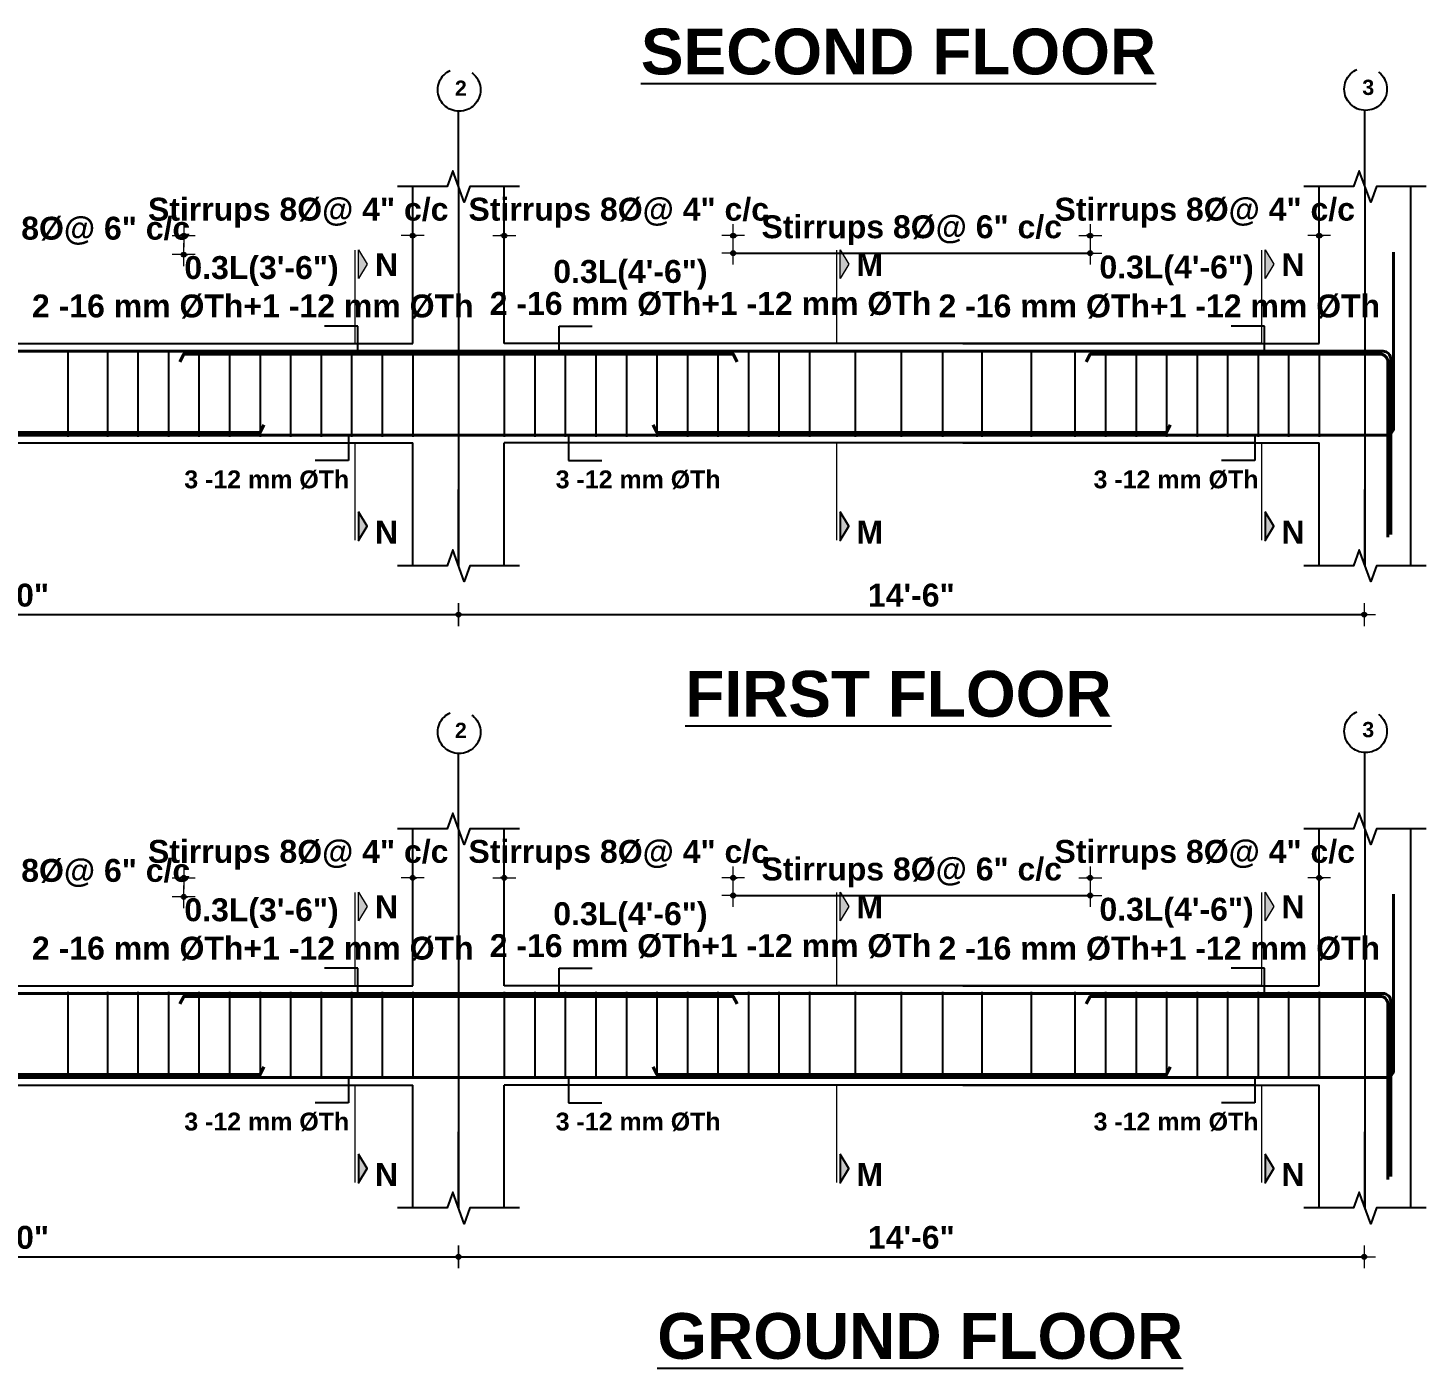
# Model space of a CAD drawing. Header units: inches. Extents: x -9998782 to 66725, y -6520505 to 8308.
# Drawn here: x -4996119.6 to -4995753.2, y -3258436.6 to -3258085.4 of the extents above; entities that cross this region are included whole.
import ezdxf
from ezdxf.enums import TextEntityAlignment as Align

# ---------------------------------------------------------------- set-up
doc = ezdxf.new("R2010")
doc.units = ezdxf.units.IN
doc.header["$LTSCALE"] = 2
doc.header["$MEASUREMENT"] = 0
doc.header["$PDMODE"] = 34
doc.linetypes.add('ACAD_ISO02W100', pattern=[15, 12, -3])
doc.layers.get('0').update_dxf_attribs({"linetype": 'CONTINUOUS'})
doc.layers.get('DEFPOINTS').update_dxf_attribs({"color": 141, "linetype": 'CONTINUOUS'})
for name, color, linetype, lineweight in [('BAR', 5, 'CONTINUOUS', 40), ('dimension', 160, 'CONTINUOUS', 15), ('HATCH1', 4, 'ACAD_ISO02W100', 13), ('TEXT', 181, 'CONTINUOUS', 25)]:
    doc.layers.add(name, color=color, linetype=linetype, lineweight=lineweight)
doc.layers.add('STIRRUP', color=10, linetype='CONTINUOUS')
doc.styles.add('1.8 str', font='times.ttf', dxfattribs={"width": 0.8, "height": 6})
doc.styles.add('STYLE1', font='arialbd.ttf')
doc.dimstyles.new('1.4', dxfattribs={"dimscale": 0, "dimtxt": 6, "dimasz": 0.5, "dimexe": 2, "dimexo": 9, "dimgap": 2, "dimtad": 1, "dimdec": 0, "dimlfac": 0.5, "dimzin": 3, "dimdsep": 46, "dimlunit": 4, "dimtxsty": '1.8 str', "dimblk": 'DIM', "dimcen": 3, "dimdle": 3, "dimse1": 1, "dimse2": 1, "dimclrd": 256, "dimclre": 256, "dimclrt": 7, "dimadec": 1, "dimazin": 2, "dimtfac": 1, "dimtdec": 0, "dimtix": 1, "dimtofl": 0, "dimtmove": 2, "dimatfit": 3, "dimldrblk": 'arrow', "dimfxl": 2, "dimfrac": 2, "dimtolj": 2, "dimtzin": 0, "dimarcsym": 0})

# ---------------------------------------------------------------- blocks, each defined once
blk = doc.blocks.new('DIM')
at = {"layer": 'dimension'}
h = blk.add_hatch(color=256, dxfattribs=at)
h.paths.add_polyline_path([(0, 1.28), (0, 0), (1.28, 0, 0.414214)])
h.paths.add_polyline_path([(1.28, 0), (0, 0), (0, -1.28, 0.414214)])
h.paths.add_polyline_path([(0, 0), (-1.28, 0, 0.414214), (0, -1.28)])
h.paths.add_polyline_path([(0, 1.28, 0.414214), (-1.28, 0), (0, 0)])
for p, q in [((-6, 0), (6, 0)), ((0, 6), (0, -6))]:
    blk.add_line(p, q, dxfattribs=at)
blk.add_circle((0, 0), 1.28, dxfattribs=at)
blk = doc.blocks.new('*D868')
at = {"layer": 'DEFPOINTS', "color": 0, "ltscale": 10}
for p in [(-4996078.82, -3258313.1), (-4996154.17, -3258329.64), (-4996078.82, -3258344.15)]:
    blk.add_point(p, dxfattribs=at)
at = {"layer": 'dimension', "lineweight": -2, "ltscale": 10}
for p, q in [((-4996154.67, -3258313.1), (-4996155.17, -3258313.1)), ((-4996078.32, -3258313.1), (-4996077.82, -3258313.1))]:
    blk.add_line(p, q, dxfattribs=at)
at = {"layer": 'dimension', "lineweight": -2, "ltscale": 10, "xscale": 0.5, "yscale": 0.5, "zscale": 0.5}
blk.add_blockref('DIM', (-4996154.17, -3258313.1), dxfattribs=at)
at = {"layer": 'dimension', "lineweight": -2, "ltscale": 10, "xscale": 0.5, "yscale": 0.5, "zscale": 0.5, "rotation": 180}
blk.add_blockref('DIM', (-4996078.82, -3258313.1), dxfattribs=at)
at = {"layer": 'dimension', "color": 7, "ltscale": 10, "insert": (-4996116.49, -3258307.07), "char_height": 6, "attachment_point": 5, "style": 'STYLE1'}
blk.add_mtext('\\A2;Stirrups 8%%C@ 6" c/c', dxfattribs=at)
blk = doc.blocks.new('arrow')
at = {"layer": 'dimension'}
blk.add_lwpolyline([(1.21, 0, 0, 2.1, 0), (-2.29, 0, 0, 0, 0), (1.21, 0, 0, 0, 0)], format="xyseb", dxfattribs=at)
blk = doc.blocks.new('*D869')
at = {"layer": 'DEFPOINTS', "color": 0, "ltscale": 10}
for p in [(-4996018.82, -3258308.12), (-4996018.82, -3258321.66), (-4996078.82, -3258339.17)]:
    blk.add_point(p, dxfattribs=at)
at = {"layer": 'dimension', "lineweight": -2, "ltscale": 10}
for p, q in [((-4996079.32, -3258308.12), (-4996079.82, -3258308.12)), ((-4996018.32, -3258308.12), (-4996017.82, -3258308.12))]:
    blk.add_line(p, q, dxfattribs=at)
at = {"layer": 'dimension', "lineweight": -2, "ltscale": 10, "xscale": 0.5, "yscale": 0.5, "zscale": 0.5}
blk.add_blockref('DIM', (-4996078.82, -3258308.12), dxfattribs=at)
at = {"layer": 'dimension', "lineweight": -2, "ltscale": 10, "xscale": 0.5, "yscale": 0.5, "zscale": 0.5, "rotation": 180}
blk.add_blockref('DIM', (-4996018.82, -3258308.12), dxfattribs=at)
at = {"layer": 'dimension', "color": 7, "ltscale": 10, "insert": (-4996048.82, -3258302.09), "char_height": 6, "attachment_point": 5, "style": 'STYLE1'}
blk.add_mtext('\\A2;Stirrups 8%%C@ 4" c/c', dxfattribs=at)
blk = doc.blocks.new('*D870')
at = {"layer": 'DEFPOINTS', "color": 0, "ltscale": 10}
for p in [(-4995994.82, -3258308.12), (-4995994.82, -3258321.66), (-4995934.82, -3258339.17)]:
    blk.add_point(p, dxfattribs=at)
at = {"layer": 'dimension', "lineweight": -2, "ltscale": 10}
for p, q in [((-4995995.32, -3258308.12), (-4995995.82, -3258308.12)), ((-4995934.32, -3258308.12), (-4995933.82, -3258308.12))]:
    blk.add_line(p, q, dxfattribs=at)
at = {"layer": 'dimension', "lineweight": -2, "ltscale": 10, "xscale": 0.5, "yscale": 0.5, "zscale": 0.5}
blk.add_blockref('DIM', (-4995994.82, -3258308.12), dxfattribs=at)
at = {"layer": 'dimension', "lineweight": -2, "ltscale": 10, "xscale": 0.5, "yscale": 0.5, "zscale": 0.5, "rotation": 180}
blk.add_blockref('DIM', (-4995934.82, -3258308.12), dxfattribs=at)
at = {"layer": 'dimension', "color": 7, "ltscale": 10, "insert": (-4995964.82, -3258302.09), "char_height": 6, "attachment_point": 5, "style": 'STYLE1'}
blk.add_mtext('\\A2;Stirrups 8%%C@ 4" c/c', dxfattribs=at)
blk = doc.blocks.new('*D871')
at = {"layer": 'DEFPOINTS', "color": 0, "ltscale": 10}
for p in [(-4995781.25, -3258308.12), (-4995781.25, -3258321.66), (-4995841.25, -3258339.17)]:
    blk.add_point(p, dxfattribs=at)
at = {"layer": 'dimension', "lineweight": -2, "ltscale": 10}
for p, q in [((-4995841.75, -3258308.12), (-4995842.25, -3258308.12)), ((-4995780.75, -3258308.12), (-4995780.25, -3258308.12))]:
    blk.add_line(p, q, dxfattribs=at)
at = {"layer": 'dimension', "lineweight": -2, "ltscale": 10, "xscale": 0.5, "yscale": 0.5, "zscale": 0.5}
blk.add_blockref('DIM', (-4995841.25, -3258308.12), dxfattribs=at)
at = {"layer": 'dimension', "lineweight": -2, "ltscale": 10, "xscale": 0.5, "yscale": 0.5, "zscale": 0.5, "rotation": 180}
blk.add_blockref('DIM', (-4995781.25, -3258308.12), dxfattribs=at)
at = {"layer": 'dimension', "color": 7, "ltscale": 10, "insert": (-4995811.25, -3258302.09), "char_height": 6, "attachment_point": 5, "style": 'STYLE1'}
blk.add_mtext('\\A2;Stirrups 8%%C@ 4" c/c', dxfattribs=at)
blk = doc.blocks.new('*D872')
at = {"layer": 'DEFPOINTS', "color": 0, "ltscale": 10}
for p in [(-4995841.25, -3258312.73), (-4995934.82, -3258344.15), (-4995841.25, -3258344.15)]:
    blk.add_point(p, dxfattribs=at)
at = {"layer": 'dimension', "lineweight": -2, "ltscale": 10}
blk.add_line((-4995934.32, -3258312.73), (-4995841.75, -3258312.73), dxfattribs=at)
at = {"layer": 'dimension', "lineweight": -2, "ltscale": 10, "xscale": 0.5, "yscale": 0.5, "zscale": 0.5, "rotation": 180}
blk.add_blockref('DIM', (-4995934.82, -3258312.73), dxfattribs=at)
at = {"layer": 'dimension', "lineweight": -2, "ltscale": 10, "xscale": 0.5, "yscale": 0.5, "zscale": 0.5}
blk.add_blockref('DIM', (-4995841.25, -3258312.73), dxfattribs=at)
at = {"layer": 'dimension', "color": 7, "ltscale": 10, "insert": (-4995888.03, -3258306.7), "char_height": 6, "attachment_point": 5, "style": 'STYLE1'}
blk.add_mtext('\\A2;Stirrups 8%%C@ 6" c/c', dxfattribs=at)
blk = doc.blocks.new('*D873')
at = {"layer": 'DEFPOINTS', "color": 0, "ltscale": 10}
for p in [(-4996244.17, -3258394.61), (-4996006.82, -3258394.61), (-4996006.82, -3258407.43)]:
    blk.add_point(p, dxfattribs=at)
at = {"layer": 'dimension', "lineweight": -2, "ltscale": 10}
blk.add_line((-4996243.67, -3258407.43), (-4996007.32, -3258407.43), dxfattribs=at)
at = {"layer": 'dimension', "lineweight": -2, "ltscale": 10, "xscale": 0.5, "yscale": 0.5, "zscale": 0.5, "rotation": 180}
blk.add_blockref('DIM', (-4996244.17, -3258407.43), dxfattribs=at)
at = {"layer": 'dimension', "lineweight": -2, "ltscale": 10, "xscale": 0.5, "yscale": 0.5, "zscale": 0.5}
blk.add_blockref('DIM', (-4996006.82, -3258407.43), dxfattribs=at)
at = {"layer": 'dimension', "color": 7, "ltscale": 10, "insert": (-4996125.49, -3258402.36), "char_height": 6, "attachment_point": 5, "style": 'STYLE1'}
blk.add_mtext('\\A2;12\'-0"', dxfattribs=at)
blk = doc.blocks.new('*D874')
at = {"layer": 'DEFPOINTS', "color": 0, "ltscale": 10}
for p in [(-4996006.82, -3258394.61), (-4995769.46, -3258394.61), (-4995769.46, -3258407.43)]:
    blk.add_point(p, dxfattribs=at)
at = {"layer": 'dimension', "lineweight": -2, "ltscale": 10}
blk.add_line((-4996006.32, -3258407.43), (-4995769.96, -3258407.43), dxfattribs=at)
at = {"layer": 'dimension', "lineweight": -2, "ltscale": 10, "xscale": 0.5, "yscale": 0.5, "zscale": 0.5, "rotation": 180}
blk.add_blockref('DIM', (-4996006.82, -3258407.43), dxfattribs=at)
at = {"layer": 'dimension', "lineweight": -2, "ltscale": 10, "xscale": 0.5, "yscale": 0.5, "zscale": 0.5}
blk.add_blockref('DIM', (-4995769.46, -3258407.43), dxfattribs=at)
at = {"layer": 'dimension', "color": 7, "ltscale": 10, "insert": (-4995888.14, -3258402.36), "char_height": 6, "attachment_point": 5, "style": 'STYLE1'}
blk.add_mtext('\\A2;14\'-6"', dxfattribs=at)
blk = doc.blocks.new('*D894')
at = {"layer": 'DEFPOINTS', "color": 0, "ltscale": 10}
for p in [(-4996078.82, -3258144.8), (-4996154.17, -3258161.35), (-4996078.82, -3258175.86)]:
    blk.add_point(p, dxfattribs=at)
at = {"layer": 'dimension', "lineweight": -2, "ltscale": 10}
for p, q in [((-4996154.67, -3258144.8), (-4996155.17, -3258144.8)), ((-4996078.32, -3258144.8), (-4996077.82, -3258144.8))]:
    blk.add_line(p, q, dxfattribs=at)
at = {"layer": 'dimension', "lineweight": -2, "ltscale": 10, "xscale": 0.5, "yscale": 0.5, "zscale": 0.5}
blk.add_blockref('DIM', (-4996154.17, -3258144.8), dxfattribs=at)
at = {"layer": 'dimension', "lineweight": -2, "ltscale": 10, "xscale": 0.5, "yscale": 0.5, "zscale": 0.5, "rotation": 180}
blk.add_blockref('DIM', (-4996078.82, -3258144.8), dxfattribs=at)
at = {"layer": 'dimension', "color": 7, "ltscale": 10, "insert": (-4996116.49, -3258138.78), "char_height": 6, "attachment_point": 5, "style": 'STYLE1'}
blk.add_mtext('\\A2;Stirrups 8%%C@ 6" c/c', dxfattribs=at)
blk = doc.blocks.new('*D895')
at = {"layer": 'DEFPOINTS', "color": 0, "ltscale": 10}
for p in [(-4996018.82, -3258139.82), (-4996018.82, -3258153.37), (-4996078.82, -3258170.88)]:
    blk.add_point(p, dxfattribs=at)
at = {"layer": 'dimension', "lineweight": -2, "ltscale": 10}
for p, q in [((-4996079.32, -3258139.82), (-4996079.82, -3258139.82)), ((-4996018.32, -3258139.82), (-4996017.82, -3258139.82))]:
    blk.add_line(p, q, dxfattribs=at)
at = {"layer": 'dimension', "lineweight": -2, "ltscale": 10, "xscale": 0.5, "yscale": 0.5, "zscale": 0.5}
blk.add_blockref('DIM', (-4996078.82, -3258139.82), dxfattribs=at)
at = {"layer": 'dimension', "lineweight": -2, "ltscale": 10, "xscale": 0.5, "yscale": 0.5, "zscale": 0.5, "rotation": 180}
blk.add_blockref('DIM', (-4996018.82, -3258139.82), dxfattribs=at)
at = {"layer": 'dimension', "color": 7, "ltscale": 10, "insert": (-4996048.82, -3258133.8), "char_height": 6, "attachment_point": 5, "style": 'STYLE1'}
blk.add_mtext('\\A2;Stirrups 8%%C@ 4" c/c', dxfattribs=at)
blk = doc.blocks.new('*D896')
at = {"layer": 'DEFPOINTS', "color": 0, "ltscale": 10}
for p in [(-4995994.82, -3258139.82), (-4995994.82, -3258153.37), (-4995934.82, -3258170.88)]:
    blk.add_point(p, dxfattribs=at)
at = {"layer": 'dimension', "lineweight": -2, "ltscale": 10}
for p, q in [((-4995995.32, -3258139.82), (-4995995.82, -3258139.82)), ((-4995934.32, -3258139.82), (-4995933.82, -3258139.82))]:
    blk.add_line(p, q, dxfattribs=at)
at = {"layer": 'dimension', "lineweight": -2, "ltscale": 10, "xscale": 0.5, "yscale": 0.5, "zscale": 0.5}
blk.add_blockref('DIM', (-4995994.82, -3258139.82), dxfattribs=at)
at = {"layer": 'dimension', "lineweight": -2, "ltscale": 10, "xscale": 0.5, "yscale": 0.5, "zscale": 0.5, "rotation": 180}
blk.add_blockref('DIM', (-4995934.82, -3258139.82), dxfattribs=at)
at = {"layer": 'dimension', "color": 7, "ltscale": 10, "insert": (-4995964.82, -3258133.8), "char_height": 6, "attachment_point": 5, "style": 'STYLE1'}
blk.add_mtext('\\A2;Stirrups 8%%C@ 4" c/c', dxfattribs=at)
blk = doc.blocks.new('*D897')
at = {"layer": 'DEFPOINTS', "color": 0, "ltscale": 10}
for p in [(-4995781.25, -3258139.82), (-4995781.25, -3258153.37), (-4995841.25, -3258170.88)]:
    blk.add_point(p, dxfattribs=at)
at = {"layer": 'dimension', "lineweight": -2, "ltscale": 10}
for p, q in [((-4995841.75, -3258139.82), (-4995842.25, -3258139.82)), ((-4995780.75, -3258139.82), (-4995780.25, -3258139.82))]:
    blk.add_line(p, q, dxfattribs=at)
at = {"layer": 'dimension', "lineweight": -2, "ltscale": 10, "xscale": 0.5, "yscale": 0.5, "zscale": 0.5}
blk.add_blockref('DIM', (-4995841.25, -3258139.82), dxfattribs=at)
at = {"layer": 'dimension', "lineweight": -2, "ltscale": 10, "xscale": 0.5, "yscale": 0.5, "zscale": 0.5, "rotation": 180}
blk.add_blockref('DIM', (-4995781.25, -3258139.82), dxfattribs=at)
at = {"layer": 'dimension', "color": 7, "ltscale": 10, "insert": (-4995811.25, -3258133.8), "char_height": 6, "attachment_point": 5, "style": 'STYLE1'}
blk.add_mtext('\\A2;Stirrups 8%%C@ 4" c/c', dxfattribs=at)
blk = doc.blocks.new('*D898')
at = {"layer": 'DEFPOINTS', "color": 0, "ltscale": 10}
for p in [(-4995841.25, -3258144.43), (-4995934.82, -3258175.86), (-4995841.25, -3258175.86)]:
    blk.add_point(p, dxfattribs=at)
at = {"layer": 'dimension', "lineweight": -2, "ltscale": 10}
blk.add_line((-4995934.32, -3258144.43), (-4995841.75, -3258144.43), dxfattribs=at)
at = {"layer": 'dimension', "lineweight": -2, "ltscale": 10, "xscale": 0.5, "yscale": 0.5, "zscale": 0.5, "rotation": 180}
blk.add_blockref('DIM', (-4995934.82, -3258144.43), dxfattribs=at)
at = {"layer": 'dimension', "lineweight": -2, "ltscale": 10, "xscale": 0.5, "yscale": 0.5, "zscale": 0.5}
blk.add_blockref('DIM', (-4995841.25, -3258144.43), dxfattribs=at)
at = {"layer": 'dimension', "color": 7, "ltscale": 10, "insert": (-4995888.03, -3258138.41), "char_height": 6, "attachment_point": 5, "style": 'STYLE1'}
blk.add_mtext('\\A2;Stirrups 8%%C@ 6" c/c', dxfattribs=at)
blk = doc.blocks.new('*D899')
at = {"layer": 'DEFPOINTS', "color": 0, "ltscale": 10}
for p in [(-4996244.17, -3258226.32), (-4996006.82, -3258226.32), (-4996006.82, -3258239.13)]:
    blk.add_point(p, dxfattribs=at)
at = {"layer": 'dimension', "lineweight": -2, "ltscale": 10}
blk.add_line((-4996243.67, -3258239.13), (-4996007.32, -3258239.13), dxfattribs=at)
at = {"layer": 'dimension', "lineweight": -2, "ltscale": 10, "xscale": 0.5, "yscale": 0.5, "zscale": 0.5, "rotation": 180}
blk.add_blockref('DIM', (-4996244.17, -3258239.13), dxfattribs=at)
at = {"layer": 'dimension', "lineweight": -2, "ltscale": 10, "xscale": 0.5, "yscale": 0.5, "zscale": 0.5}
blk.add_blockref('DIM', (-4996006.82, -3258239.13), dxfattribs=at)
at = {"layer": 'dimension', "color": 7, "ltscale": 10, "insert": (-4996125.49, -3258234.07), "char_height": 6, "attachment_point": 5, "style": 'STYLE1'}
blk.add_mtext('\\A2;12\'-0"', dxfattribs=at)
blk = doc.blocks.new('*D900')
at = {"layer": 'DEFPOINTS', "color": 0, "ltscale": 10}
for p in [(-4996006.82, -3258226.32), (-4995769.46, -3258226.32), (-4995769.46, -3258239.13)]:
    blk.add_point(p, dxfattribs=at)
at = {"layer": 'dimension', "lineweight": -2, "ltscale": 10}
blk.add_line((-4996006.32, -3258239.13), (-4995769.96, -3258239.13), dxfattribs=at)
at = {"layer": 'dimension', "lineweight": -2, "ltscale": 10, "xscale": 0.5, "yscale": 0.5, "zscale": 0.5, "rotation": 180}
blk.add_blockref('DIM', (-4996006.82, -3258239.13), dxfattribs=at)
at = {"layer": 'dimension', "lineweight": -2, "ltscale": 10, "xscale": 0.5, "yscale": 0.5, "zscale": 0.5}
blk.add_blockref('DIM', (-4995769.46, -3258239.13), dxfattribs=at)
at = {"layer": 'dimension', "color": 7, "ltscale": 10, "insert": (-4995888.14, -3258234.07), "char_height": 6, "attachment_point": 5, "style": 'STYLE1'}
blk.add_mtext('\\A2;14\'-6"', dxfattribs=at)

msp = doc.modelspace()

# ---------------------------------------------------------------- hatches: boundary and pattern name
at = {"layer": 'TEXT', "ltscale": 10}
for points in [[(-4996033.02, -3258143.58), (-4996033.02, -3258151.09), (-4996030.71, -3258147.33)], [(-4995906.83, -3258143.58), (-4995906.83, -3258151.09), (-4995904.52, -3258147.33)], [(-4995795.45, -3258143.58), (-4995795.45, -3258151.09), (-4995793.14, -3258147.33)], [(-4996033.02, -3258219.72), (-4996033.02, -3258212.22), (-4996030.71, -3258215.97)], [(-4995906.83, -3258219.72), (-4995906.83, -3258212.22), (-4995904.52, -3258215.97)], [(-4995795.45, -3258219.72), (-4995795.45, -3258212.22), (-4995793.14, -3258215.97)], [(-4996033.02, -3258311.88), (-4996033.02, -3258319.38), (-4996030.71, -3258315.63)], [(-4995906.83, -3258311.88), (-4995906.83, -3258319.38), (-4995904.52, -3258315.63)], [(-4995795.45, -3258311.88), (-4995795.45, -3258319.38), (-4995793.14, -3258315.63)], [(-4996033.02, -3258388.02), (-4996033.02, -3258380.51), (-4996030.71, -3258384.26)], [(-4995906.83, -3258388.02), (-4995906.83, -3258380.51), (-4995904.52, -3258384.26)], [(-4995795.45, -3258388.02), (-4995795.45, -3258380.51), (-4995793.14, -3258384.26)]]:
    msp.add_hatch(color=256, dxfattribs=at).paths.add_polyline_path(points)

# ---------------------------------------------------------------- linework, layer by layer
for p, q in [((-4996006.82, -3258126.96), (-4996006.82, -3258107.01)), ((-4995769.25, -3258126.96), (-4995769.25, -3258107.01)), ((-4996006.82, -3258126.96), (-4996006.82, -3258226.32)), ((-4995769.25, -3258126.96), (-4995769.25, -3258226.32)), ((-4996006.82, -3258226.32), (-4996006.82, -3258206.37)), ((-4995769.25, -3258226.32), (-4995769.25, -3258206.37)), ((-4996006.82, -3258295.26), (-4996006.82, -3258275.31)), ((-4995769.25, -3258295.26), (-4995769.25, -3258275.31)), ((-4996006.82, -3258295.26), (-4996006.82, -3258394.61)), ((-4995769.25, -3258295.26), (-4995769.25, -3258394.61)), ((-4996006.82, -3258394.61), (-4996006.82, -3258374.66)), ((-4995769.25, -3258394.61), (-4995769.25, -3258374.66))]:
    msp.add_line(p, q)
at = {"ltscale": 10}
for p, q in [((-4996018.82, -3258168.13), (-4996018.82, -3258126.96)), ((-4995994.82, -3258168.13), (-4995994.82, -3258126.96)), ((-4995781.25, -3258168.13), (-4995781.25, -3258126.96)), ((-4995757.25, -3258170.88), (-4995757.25, -3258126.96)), ((-4996232.17, -3258168.13), (-4996033.87, -3258168.13)), ((-4996112.17, -3258168.13), (-4996018.82, -3258168.13)), ((-4995796.31, -3258168.13), (-4995994.82, -3258168.13)), ((-4995874.6, -3258168.13), (-4995781.25, -3258168.13)), ((-4995757.25, -3258226.32), (-4995757.25, -3258170.88)), ((-4996232.17, -3258194.13), (-4996035.65, -3258194.13)), ((-4996112.17, -3258194.13), (-4996018.82, -3258194.13)), ((-4996018.82, -3258226.32), (-4996018.82, -3258194.13)), ((-4995798.09, -3258194.13), (-4995994.82, -3258194.13)), ((-4995994.82, -3258226.32), (-4995994.82, -3258194.13)), ((-4995874.6, -3258194.13), (-4995781.25, -3258194.13)), ((-4995781.25, -3258226.32), (-4995781.25, -3258194.13)), ((-4996018.82, -3258336.42), (-4996018.82, -3258295.26)), ((-4995994.82, -3258336.42), (-4995994.82, -3258295.26)), ((-4995781.25, -3258336.42), (-4995781.25, -3258295.26)), ((-4995757.25, -3258339.17), (-4995757.25, -3258295.26)), ((-4996232.17, -3258336.42), (-4996033.87, -3258336.42)), ((-4996112.17, -3258336.42), (-4996018.82, -3258336.42)), ((-4995796.31, -3258336.42), (-4995994.82, -3258336.42)), ((-4995874.6, -3258336.42), (-4995781.25, -3258336.42)), ((-4995757.25, -3258394.61), (-4995757.25, -3258339.17)), ((-4996232.17, -3258362.42), (-4996035.65, -3258362.42)), ((-4996112.17, -3258362.42), (-4996018.82, -3258362.42)), ((-4996018.82, -3258394.61), (-4996018.82, -3258362.42)), ((-4995798.09, -3258362.42), (-4995994.82, -3258362.42)), ((-4995994.82, -3258394.61), (-4995994.82, -3258362.42)), ((-4995874.6, -3258362.42), (-4995781.25, -3258362.42)), ((-4995781.25, -3258394.61), (-4995781.25, -3258362.42))]:
    msp.add_line(p, q, dxfattribs=at)
at = {"linetype": 'Continuous', "ltscale": 10}
for points in [[(-4995990.82, -3258126.96), (-4996003.82, -3258126.96), (-4996005.32, -3258131.09), (-4996008.32, -3258122.84), (-4996009.82, -3258126.96), (-4996022.82, -3258126.96)], [(-4995753.25, -3258126.96), (-4995766.25, -3258126.96), (-4995767.75, -3258131.09), (-4995770.75, -3258122.84), (-4995772.25, -3258126.96), (-4995785.25, -3258126.96)], [(-4995990.82, -3258226.32), (-4996003.82, -3258226.32), (-4996005.32, -3258230.44), (-4996008.32, -3258222.2), (-4996009.82, -3258226.32), (-4996022.82, -3258226.32)], [(-4995753.25, -3258226.32), (-4995766.25, -3258226.32), (-4995767.75, -3258230.44), (-4995770.75, -3258222.2), (-4995772.25, -3258226.32), (-4995785.25, -3258226.32)], [(-4995990.82, -3258295.26), (-4996003.82, -3258295.26), (-4996005.32, -3258299.38), (-4996008.32, -3258291.14), (-4996009.82, -3258295.26), (-4996022.82, -3258295.26)], [(-4995753.25, -3258295.26), (-4995766.25, -3258295.26), (-4995767.75, -3258299.38), (-4995770.75, -3258291.14), (-4995772.25, -3258295.26), (-4995785.25, -3258295.26)], [(-4995990.82, -3258394.61), (-4996003.82, -3258394.61), (-4996005.32, -3258398.74), (-4996008.32, -3258390.49), (-4996009.82, -3258394.61), (-4996022.82, -3258394.61)], [(-4995753.25, -3258394.61), (-4995766.25, -3258394.61), (-4995767.75, -3258398.74), (-4995770.75, -3258390.49), (-4995772.25, -3258394.61), (-4995785.25, -3258394.61)]]:
    msp.add_lwpolyline(points, dxfattribs=at)
at = {"layer": 'BAR', "ltscale": 10}
for p, q in [((-4996006.82, -3258170.13), (-4996112.17, -3258170.13)), ((-4996006.82, -3258170.13), (-4995864.6, -3258170.13)), ((-4995769.25, -3258170.13), (-4995874.6, -3258170.13)), ((-4996006.82, -3258192.13), (-4996112.17, -3258192.13)), ((-4996006.82, -3258192.13), (-4995864.6, -3258192.13)), ((-4995769.25, -3258192.13), (-4995874.6, -3258192.13)), ((-4996006.82, -3258338.42), (-4996112.17, -3258338.42)), ((-4996006.82, -3258338.42), (-4995864.6, -3258338.42)), ((-4995769.25, -3258338.42), (-4995874.6, -3258338.42)), ((-4996006.82, -3258360.42), (-4996112.17, -3258360.42)), ((-4996006.82, -3258360.42), (-4995864.6, -3258360.42)), ((-4995769.25, -3258360.42), (-4995874.6, -3258360.42))]:
    msp.add_line(p, q, dxfattribs=at)
for points in [[(-4995781.25, -3258192.13), (-4995763.76, -3258192.13, 0.414214), (-4995761.75, -3258190.12), (-4995761.75, -3258144.13)], [(-4995762.5, -3258218.13), (-4995762.5, -3258172.15, 0.414214), (-4995764.51, -3258170.13), (-4995781.25, -3258170.13)], [(-4995763.25, -3258218.88), (-4995763.25, -3258172.9, 0.414214), (-4995765.26, -3258170.88), (-4995781.25, -3258170.88)], [(-4995781.25, -3258360.42), (-4995763.76, -3258360.42, 0.414214), (-4995761.75, -3258358.41), (-4995761.75, -3258312.42)], [(-4995762.5, -3258386.42), (-4995762.5, -3258340.44, 0.414214), (-4995764.51, -3258338.42), (-4995781.25, -3258338.42)], [(-4995763.25, -3258387.17), (-4995763.25, -3258341.19, 0.414214), (-4995765.26, -3258339.17), (-4995781.25, -3258339.17)]]:
    msp.add_lwpolyline(points, format="xyb", dxfattribs=at)
for points in [[(-4996244.17, -3258170.13), (-4996102.17, -3258170.13)], [(-4996079.86, -3258172.88), (-4996078.82, -3258170.88), (-4996006.82, -3258170.88)], [(-4995933.77, -3258172.88), (-4995934.82, -3258170.88), (-4996006.82, -3258170.88)], [(-4995842.29, -3258172.88), (-4995841.25, -3258170.88), (-4995769.25, -3258170.88)], [(-4996102.17, -3258192.13), (-4996244.17, -3258192.13)], [(-4996190.12, -3258189.38), (-4996189.17, -3258191.38), (-4996102.17, -3258191.38)], [(-4996057.86, -3258189.38), (-4996058.82, -3258191.38), (-4996112.17, -3258191.38)], [(-4995955.77, -3258189.38), (-4995954.82, -3258191.38), (-4995864.6, -3258191.38)], [(-4995820.29, -3258189.38), (-4995821.25, -3258191.38), (-4995874.6, -3258191.38)], [(-4996244.17, -3258338.42), (-4996102.17, -3258338.42)], [(-4996079.86, -3258341.17), (-4996078.82, -3258339.17), (-4996006.82, -3258339.17)], [(-4995933.77, -3258341.17), (-4995934.82, -3258339.17), (-4996006.82, -3258339.17)], [(-4995842.29, -3258341.17), (-4995841.25, -3258339.17), (-4995769.25, -3258339.17)], [(-4996102.17, -3258360.42), (-4996244.17, -3258360.42)], [(-4996190.12, -3258357.67), (-4996189.17, -3258359.67), (-4996102.17, -3258359.67)], [(-4996057.86, -3258357.67), (-4996058.82, -3258359.67), (-4996112.17, -3258359.67)], [(-4995955.77, -3258357.67), (-4995954.82, -3258359.67), (-4995864.6, -3258359.67)], [(-4995820.29, -3258357.67), (-4995821.25, -3258359.67), (-4995874.6, -3258359.67)]]:
    msp.add_lwpolyline(points, dxfattribs=at)
at = {"layer": 'dimension', "ltscale": 10}
for p, q in [((-4996033.87, -3258168.13), (-4996033.87, -3258143.63)), ((-4995907.68, -3258168.13), (-4995907.68, -3258143.63)), ((-4995796.31, -3258168.13), (-4995796.31, -3258143.63)), ((-4996033.87, -3258219.67), (-4996033.87, -3258194.13)), ((-4995907.68, -3258219.67), (-4995907.68, -3258194.13)), ((-4995796.31, -3258219.67), (-4995796.31, -3258194.13)), ((-4996033.87, -3258336.42), (-4996033.87, -3258311.93)), ((-4995907.68, -3258336.42), (-4995907.68, -3258311.93)), ((-4995796.31, -3258336.42), (-4995796.31, -3258311.93)), ((-4996033.87, -3258387.97), (-4996033.87, -3258362.42)), ((-4995907.68, -3258387.97), (-4995907.68, -3258362.42)), ((-4995796.31, -3258387.97), (-4995796.31, -3258362.42))]:
    msp.add_line(p, q, dxfattribs=at)
for points in [[(-4996033.02, -3258151.09), (-4996033.02, -3258143.58), (-4996030.71, -3258147.33), (-4996033.02, -3258151.09)], [(-4995906.83, -3258151.09), (-4995906.83, -3258143.58), (-4995904.52, -3258147.33), (-4995906.83, -3258151.09)], [(-4995795.45, -3258151.09), (-4995795.45, -3258143.58), (-4995793.14, -3258147.33), (-4995795.45, -3258151.09)], [(-4996033.02, -3258319.38), (-4996033.02, -3258311.88), (-4996030.71, -3258315.63), (-4996033.02, -3258319.38)], [(-4995906.83, -3258319.38), (-4995906.83, -3258311.88), (-4995904.52, -3258315.63), (-4995906.83, -3258319.38)], [(-4995795.45, -3258319.38), (-4995795.45, -3258311.88), (-4995793.14, -3258315.63), (-4995795.45, -3258319.38)]]:
    msp.add_lwpolyline(points, dxfattribs=at)
at = {"layer": 'HATCH1', "lineweight": 25}
for centre in [(-4996006.65, -3258101.64), (-4995769.08, -3258101.41), (-4996006.65, -3258269.93), (-4995769.08, -3258269.71)]:
    msp.add_circle(centre, 5.6, dxfattribs=at)
at = {"layer": 'STIRRUP'}
for p, q in [((-4996109.17, -3258169.73), (-4996109.17, -3258192.53)), ((-4996098.82, -3258169.73), (-4996098.82, -3258192.53)), ((-4996090.82, -3258169.73), (-4996090.82, -3258192.53)), ((-4996082.82, -3258169.73), (-4996082.82, -3258192.53)), ((-4996074.82, -3258169.73), (-4996074.82, -3258192.53)), ((-4996066.82, -3258169.73), (-4996066.82, -3258192.53)), ((-4996058.82, -3258169.73), (-4996058.82, -3258192.53)), ((-4996050.82, -3258169.73), (-4996050.82, -3258192.53)), ((-4996042.82, -3258169.73), (-4996042.82, -3258192.53)), ((-4996034.82, -3258169.73), (-4996034.82, -3258192.53)), ((-4996026.82, -3258169.73), (-4996026.82, -3258192.53)), ((-4996018.82, -3258169.73), (-4996018.82, -3258192.53)), ((-4995994.82, -3258169.73), (-4995994.82, -3258192.53)), ((-4995986.82, -3258169.73), (-4995986.82, -3258192.53)), ((-4995978.82, -3258169.73), (-4995978.82, -3258192.53)), ((-4995970.82, -3258169.73), (-4995970.82, -3258192.53)), ((-4995962.82, -3258169.73), (-4995962.82, -3258192.53)), ((-4995954.82, -3258169.73), (-4995954.82, -3258192.53)), ((-4995946.82, -3258169.73), (-4995946.82, -3258192.53)), ((-4995938.82, -3258169.73), (-4995938.82, -3258192.53)), ((-4995930.82, -3258169.73), (-4995930.82, -3258192.53)), ((-4995922.82, -3258169.73), (-4995922.82, -3258192.53)), ((-4995914.82, -3258169.73), (-4995914.82, -3258192.53)), ((-4995902.82, -3258169.73), (-4995902.82, -3258192.53)), ((-4995890.82, -3258169.73), (-4995890.82, -3258192.53)), ((-4995879.95, -3258169.73), (-4995879.95, -3258192.53)), ((-4995869.7, -3258169.73), (-4995869.7, -3258192.53)), ((-4995856.73, -3258169.73), (-4995856.73, -3258192.53)), ((-4995845.25, -3258169.73), (-4995845.25, -3258192.53)), ((-4995837.25, -3258169.73), (-4995837.25, -3258192.53)), ((-4995829.25, -3258169.73), (-4995829.25, -3258192.53)), ((-4995821.25, -3258169.73), (-4995821.25, -3258192.53)), ((-4995813.25, -3258169.73), (-4995813.25, -3258192.53)), ((-4995805.25, -3258169.73), (-4995805.25, -3258192.53)), ((-4995797.25, -3258169.73), (-4995797.25, -3258192.53)), ((-4995789.25, -3258169.73), (-4995789.25, -3258192.53)), ((-4995781.25, -3258169.73), (-4995781.25, -3258192.53)), ((-4996109.17, -3258338.02), (-4996109.17, -3258360.82)), ((-4996098.82, -3258338.02), (-4996098.82, -3258360.82)), ((-4996090.82, -3258338.02), (-4996090.82, -3258360.82)), ((-4996082.82, -3258338.02), (-4996082.82, -3258360.82)), ((-4996074.82, -3258338.02), (-4996074.82, -3258360.82)), ((-4996066.82, -3258338.02), (-4996066.82, -3258360.82)), ((-4996058.82, -3258338.02), (-4996058.82, -3258360.82)), ((-4996050.82, -3258338.02), (-4996050.82, -3258360.82)), ((-4996042.82, -3258338.02), (-4996042.82, -3258360.82)), ((-4996034.82, -3258338.02), (-4996034.82, -3258360.82)), ((-4996026.82, -3258338.02), (-4996026.82, -3258360.82)), ((-4996018.82, -3258338.02), (-4996018.82, -3258360.82)), ((-4995994.82, -3258338.02), (-4995994.82, -3258360.82)), ((-4995986.82, -3258338.02), (-4995986.82, -3258360.82)), ((-4995978.82, -3258338.02), (-4995978.82, -3258360.82)), ((-4995970.82, -3258338.02), (-4995970.82, -3258360.82)), ((-4995962.82, -3258338.02), (-4995962.82, -3258360.82)), ((-4995954.82, -3258338.02), (-4995954.82, -3258360.82)), ((-4995946.82, -3258338.02), (-4995946.82, -3258360.82)), ((-4995938.82, -3258338.02), (-4995938.82, -3258360.82)), ((-4995930.82, -3258338.02), (-4995930.82, -3258360.82)), ((-4995922.82, -3258338.02), (-4995922.82, -3258360.82)), ((-4995914.82, -3258338.02), (-4995914.82, -3258360.82)), ((-4995902.82, -3258338.02), (-4995902.82, -3258360.82)), ((-4995890.82, -3258338.02), (-4995890.82, -3258360.82)), ((-4995879.95, -3258338.02), (-4995879.95, -3258360.82)), ((-4995869.7, -3258338.02), (-4995869.7, -3258360.82)), ((-4995856.73, -3258338.02), (-4995856.73, -3258360.82)), ((-4995845.25, -3258338.02), (-4995845.25, -3258360.82)), ((-4995837.25, -3258338.02), (-4995837.25, -3258360.82)), ((-4995829.25, -3258338.02), (-4995829.25, -3258360.82)), ((-4995821.25, -3258338.02), (-4995821.25, -3258360.82)), ((-4995813.25, -3258338.02), (-4995813.25, -3258360.82)), ((-4995805.25, -3258338.02), (-4995805.25, -3258360.82)), ((-4995797.25, -3258338.02), (-4995797.25, -3258360.82)), ((-4995789.25, -3258338.02), (-4995789.25, -3258360.82)), ((-4995781.25, -3258338.02), (-4995781.25, -3258360.82))]:
    msp.add_line(p, q, dxfattribs=at)
at = {"layer": 'TEXT', "ltscale": 10}
for points in [[(-4996033.02, -3258212.22), (-4996033.02, -3258219.72), (-4996030.71, -3258215.97), (-4996033.02, -3258212.22)], [(-4995906.83, -3258212.22), (-4995906.83, -3258219.72), (-4995904.52, -3258215.97), (-4995906.83, -3258212.22)], [(-4995795.45, -3258212.22), (-4995795.45, -3258219.72), (-4995793.14, -3258215.97), (-4995795.45, -3258212.22)], [(-4996033.02, -3258380.51), (-4996033.02, -3258388.02), (-4996030.71, -3258384.26), (-4996033.02, -3258380.51)], [(-4995906.83, -3258380.51), (-4995906.83, -3258388.02), (-4995904.52, -3258384.26), (-4995906.83, -3258380.51)], [(-4995795.45, -3258380.51), (-4995795.45, -3258388.02), (-4995793.14, -3258384.26), (-4995795.45, -3258380.51)]]:
    msp.add_lwpolyline(points, dxfattribs=at)

# ---------------------------------------------------------------- texts
at = {"layer": 'HATCH1', "lineweight": 25, "style": 'STYLE1'}
for s, p in [('2', (-4996007.75, -3258103.19)), ('3', (-4995769.95, -3258102.96)), ('2', (-4996007.75, -3258271.48)), ('3', (-4995769.95, -3258271.26))]:
    msp.add_text(s, height=4, dxfattribs=at).set_placement(p)
at = {"layer": 'TEXT', "style": 'STYLE1'}
for s, p in [('%%USECOND FLOOR', (-4995891.5, -3258091.58)), ('%%UFIRST FLOOR', (-4995891.51, -3258259.88)), ('%%UGROUND FLOOR', (-4995885.8, -3258428.17))]:
    msp.add_text(s, height=12, dxfattribs=at).set_placement(p, align=Align.MIDDLE_CENTER)
at = {"layer": 'TEXT', "ltscale": 10, "style": 'STYLE1'}
for s, height, p in [('N', 6, (-4996028.71, -3258150.42)), ('M', 6, (-4995902.54, -3258150.42)), ('N', 6, (-4995791.15, -3258150.42)), ('2 -16 mm %%CTh+1 -12 mm %%CTh', 6, (-4996118.59, -3258161.25)), ('2 -16 mm %%CTh+1 -12 mm %%CTh', 6, (-4995998.63, -3258160.59)), ('2 -16 mm %%CTh+1 -12 mm %%CTh', 6, (-4995881.02, -3258161.25)), ('3 -12 mm %%CTh ', 4.68, (-4996078.68, -3258206.03)), ('3 -12 mm %%CTh ', 4.68, (-4995981.34, -3258206.03)), ('3 -12 mm %%CTh ', 4.68, (-4995840.38, -3258206.03)), ('N', 6, (-4996028.71, -3258220.55)), ('M', 6, (-4995902.54, -3258220.55)), ('N', 6, (-4995791.15, -3258220.55)), ('N', 6, (-4996028.71, -3258318.71)), ('M', 6, (-4995902.54, -3258318.71)), ('N', 6, (-4995791.15, -3258318.71)), ('2 -16 mm %%CTh+1 -12 mm %%CTh', 6, (-4996118.59, -3258329.54)), ('2 -16 mm %%CTh+1 -12 mm %%CTh', 6, (-4995998.63, -3258328.88)), ('2 -16 mm %%CTh+1 -12 mm %%CTh', 6, (-4995881.02, -3258329.54)), ('3 -12 mm %%CTh ', 4.68, (-4996078.68, -3258374.32)), ('3 -12 mm %%CTh ', 4.68, (-4995981.34, -3258374.32)), ('3 -12 mm %%CTh ', 4.68, (-4995840.38, -3258374.32)), ('N', 6, (-4996028.71, -3258388.84)), ('M', 6, (-4995902.54, -3258388.84)), ('N', 6, (-4995791.15, -3258388.84))]:
    msp.add_text(s, height=height, dxfattribs=at).set_placement(p)
at = {"layer": 'TEXT', "style": 'STYLE1'}
for s, p in [('0.3L(3\'-6")', (-4996078.65, -3258151.19)), ('0.3L(4\'-6")', (-4995981.97, -3258152.21)), ('0.3L(4\'-6")', (-4995838.84, -3258151.05)), ('0.3L(3\'-6")', (-4996078.65, -3258319.48)), ('0.3L(4\'-6")', (-4995838.84, -3258319.34)), ('0.3L(4\'-6")', (-4995981.97, -3258320.51))]:
    msp.add_text(s, height=6, dxfattribs=at).set_placement(p)

# ---------------------------------------------------------------- dimensions: what is measured, and where the dimension line sits
at = {"layer": 'dimension', "ltscale": 10}
for base, p1, p2, text, picture, middle in [((-4996018.82, -3258139.82), (-4996078.82, -3258170.88), (-4996018.82, -3258153.37), 'Stirrups 8%%C@ 4" c/c', '*D895', (-4996048.82, -3258133.8)), ((-4995781.25, -3258139.82), (-4995841.25, -3258170.88), (-4995781.25, -3258153.37), 'Stirrups 8%%C@ 4" c/c', '*D897', (-4995811.25, -3258133.8)), ((-4996078.82, -3258144.8), (-4996154.17, -3258161.35), (-4996078.82, -3258175.86), 'Stirrups 8%%C@ 6" c/c', '*D894', (-4996116.49, -3258138.78)), ((-4995841.25, -3258144.43), (-4995934.82, -3258175.86), (-4995841.25, -3258175.86), 'Stirrups 8%%C@ 6" c/c', '*D898', (-4995888.03, -3258138.41)), ((-4996006.82, -3258239.13), (-4996244.17, -3258226.32), (-4996006.82, -3258226.32), '12\'-0"', '*D899', (-4996125.49, -3258234.07)), ((-4995769.46, -3258239.13), (-4996006.82, -3258226.32), (-4995769.46, -3258226.32), '14\'-6"', '*D900', (-4995888.14, -3258234.07)), ((-4996018.82, -3258308.12), (-4996078.82, -3258339.17), (-4996018.82, -3258321.66), 'Stirrups 8%%C@ 4" c/c', '*D869', (-4996048.82, -3258302.09)), ((-4995781.25, -3258308.12), (-4995841.25, -3258339.17), (-4995781.25, -3258321.66), 'Stirrups 8%%C@ 4" c/c', '*D871', (-4995811.25, -3258302.09)), ((-4996078.82, -3258313.1), (-4996154.17, -3258329.64), (-4996078.82, -3258344.15), 'Stirrups 8%%C@ 6" c/c', '*D868', (-4996116.49, -3258307.07)), ((-4995841.25, -3258312.73), (-4995934.82, -3258344.15), (-4995841.25, -3258344.15), 'Stirrups 8%%C@ 6" c/c', '*D872', (-4995888.03, -3258306.7)), ((-4996006.82, -3258407.43), (-4996244.17, -3258394.61), (-4996006.82, -3258394.61), '12\'-0"', '*D873', (-4996125.49, -3258402.36)), ((-4995769.46, -3258407.43), (-4996006.82, -3258394.61), (-4995769.46, -3258394.61), '14\'-6"', '*D874', (-4995888.14, -3258402.36))]:
    dim = msp.add_linear_dim(base=base, p1=p1, p2=p2, text=text, dimstyle='1.4', override={"dimscale": 1, "dimtxsty": 'STYLE1'}, dxfattribs=at)
    dim.commit()
    dim.dimension.update_dxf_attribs({"geometry": picture, "text_midpoint": middle})
for base, p1, p2, picture, middle in [((-4995994.82, -3258139.82), (-4995934.82, -3258170.88), (-4995994.82, -3258153.37), '*D896', (-4995964.82, -3258133.8)), ((-4995994.82, -3258308.12), (-4995934.82, -3258339.17), (-4995994.82, -3258321.66), '*D870', (-4995964.82, -3258302.09))]:
    dim = msp.add_linear_dim(base=base, p1=p1, p2=p2, angle=180, text='Stirrups 8%%C@ 4" c/c', dimstyle='1.4', override={"dimscale": 1, "dimtxsty": 'STYLE1'}, dxfattribs=at)
    dim.commit()
    dim.dimension.update_dxf_attribs({"geometry": picture, "text_midpoint": middle})

# ---------------------------------------------------------------- leaders
for points in [[(-4996033.17, -3258169.73), (-4996033.17, -3258163.52), (-4996041.89, -3258163.52)], [(-4995980.46, -3258169.73), (-4995980.46, -3258163.52), (-4995971.74, -3258163.52)], [(-4995795.61, -3258169.73), (-4995795.61, -3258163.52), (-4995804.33, -3258163.52)], [(-4996035.65, -3258192.53), (-4996035.65, -3258198.74), (-4996044.37, -3258198.74)], [(-4995977.98, -3258192.53), (-4995977.98, -3258198.74), (-4995969.26, -3258198.74)], [(-4995798.09, -3258192.53), (-4995798.09, -3258198.74), (-4995806.81, -3258198.74)], [(-4996033.17, -3258338.02), (-4996033.17, -3258331.81), (-4996041.89, -3258331.81)], [(-4995980.46, -3258338.02), (-4995980.46, -3258331.81), (-4995971.74, -3258331.81)], [(-4995795.61, -3258338.02), (-4995795.61, -3258331.81), (-4995804.33, -3258331.81)], [(-4996035.65, -3258360.82), (-4996035.65, -3258367.03), (-4996044.37, -3258367.03)], [(-4995977.98, -3258360.82), (-4995977.98, -3258367.03), (-4995969.26, -3258367.03)], [(-4995798.09, -3258360.82), (-4995798.09, -3258367.03), (-4995806.81, -3258367.03)]]:
    msp.add_leader(points, dimstyle='1.4', override={"dimscale": 1, "dimtxsty": 'STYLE1'}, dxfattribs=at)

doc.saveas('drawing.dxf')
